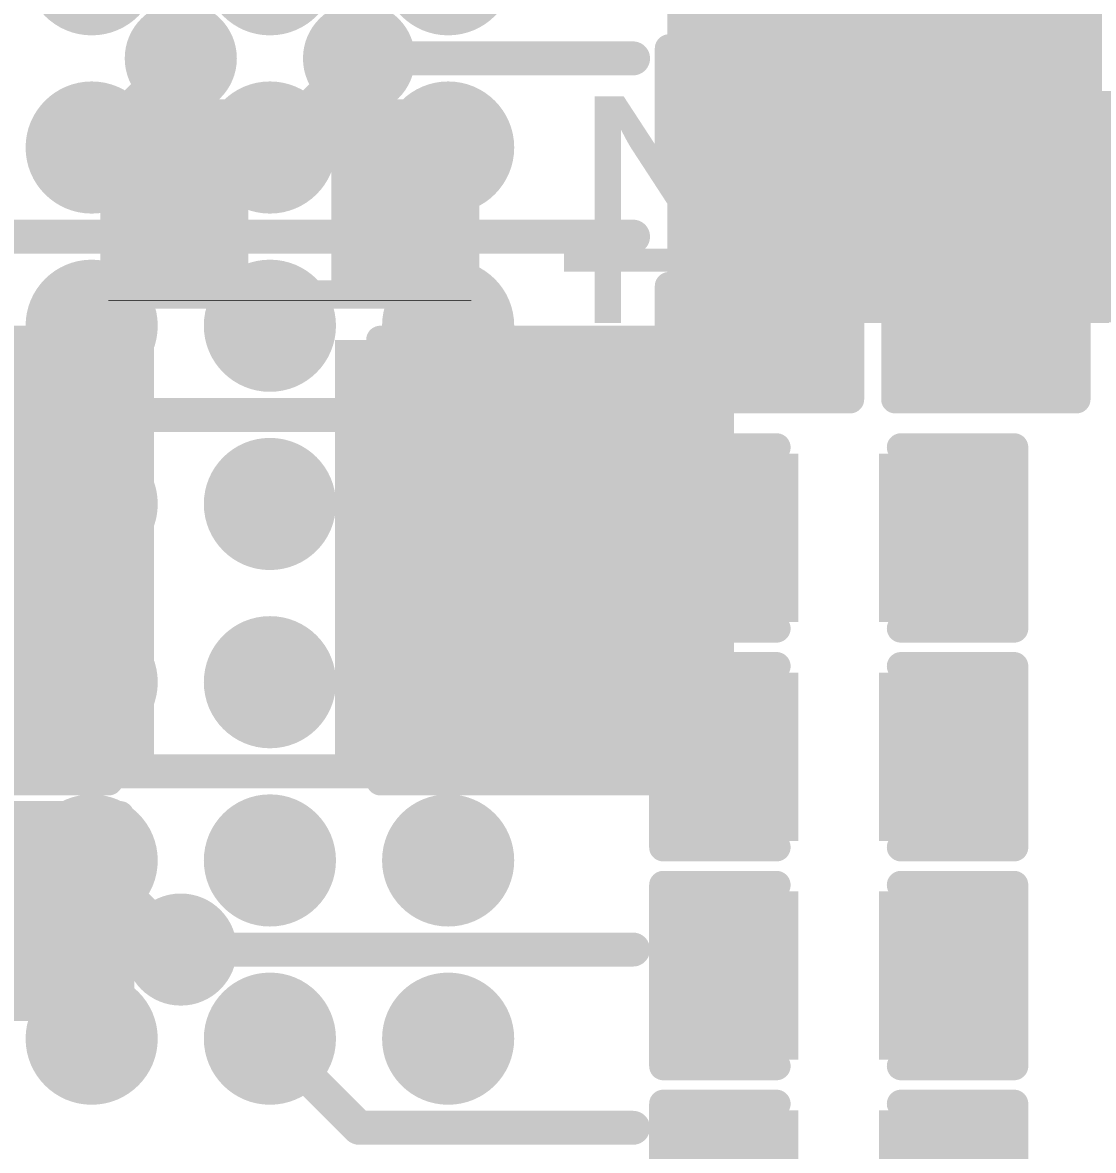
# Model space of a CAD drawing. Header units: inches. Extents: x 0 to 5376, y 0 to 5416.
# Drawn here: x 18.57 to 23.38, y 174.49 to 179.55 of the extents above; entities that cross this region are included whole.
import ezdxf

# ---------------------------------------------------------------- set-up
doc = ezdxf.new("R2010")
doc.units = ezdxf.units.IN
for name, color, linetype in [('Bottom Layer', 5, 'Continuous'), ('Bottom Overlay', 54, 'Continuous'), ('Bottom Paste', 16, 'Continuous'), ('Bottom Solder', 6, 'Continuous'), ('Layer 1', 16, 'Continuous'), ('Layer 2', 76, 'Continuous'), ('Top Layer', 1, 'Continuous'), ('Top Overlay', 2, 'Continuous'), ('Top Paste', 8, 'Continuous'), ('Top Solder', 216, 'Continuous'), ('Via Holes', 16, 'Continuous')]:
    doc.layers.add(name, color=color, linetype=linetype)
doc.styles.add('Arial', font='', dxfattribs={"height": 0.2})
doc.styles.get('Arial').set_extended_font_data('Arial')

msp = doc.modelspace()

# ---------------------------------------------------------------- hatches: boundary and pattern name
at = {"layer": 'Bottom Layer'}
for points in [[(21.5694, 178.31), (21.5694, 179.58), (24.3794, 179.58), (24.3794, 178.31)], [(19.0755, 178.4221), (19.0755, 179.0571), (19.5327, 179.0571), (19.5327, 178.4221)], [(20.0153, 178.4221), (20.0153, 179.0571), (20.4725, 179.0571), (20.4725, 178.4221)], [(19.0628, 176.2504), (17.5388, 176.2504), (17.5388, 178.0284), (19.0628, 178.0284)], [(21.6028, 176.2504), (20.0788, 176.2504), (20.0788, 178.0284), (21.6028, 178.0284)], [(18.9231, 175.1328), (18.0341, 175.1328), (18.0341, 175.8948), (18.9231, 175.8948)]]:
    msp.add_hatch(color=5, dxfattribs=at).paths.add_polyline_path(points)
h = msp.add_hatch(color=5, dxfattribs=at)
edge = h.paths.add_edge_path()
edge.add_arc((19.2846, 179.3934), 0.15, 0, 360)
h = msp.add_hatch(color=5, dxfattribs=at)
edge = h.paths.add_edge_path()
edge.add_arc((20.0846, 179.3934), 0.15, 0, 360)
h = msp.add_hatch(color=5, dxfattribs=at)
edge = h.paths.add_edge_path()
edge.add_arc((19.2846, 175.3934), 0.15, 0, 360)
at = {"layer": 'Bottom Paste'}
for points in [[(21.5694, 178.31), (21.5694, 179.58), (24.3794, 179.58), (24.3794, 178.31)], [(19.0755, 178.4221), (19.0755, 179.0571), (19.5327, 179.0571), (19.5327, 178.4221)], [(20.0153, 178.4221), (20.0153, 179.0571), (20.4725, 179.0571), (20.4725, 178.4221)], [(19.0628, 176.2504), (17.5388, 176.2504), (17.5388, 178.0284), (19.0628, 178.0284)], [(21.6028, 176.2504), (20.0788, 176.2504), (20.0788, 178.0284), (21.6028, 178.0284)], [(18.9231, 175.1328), (18.0341, 175.1328), (18.0341, 175.8948), (18.9231, 175.8948)]]:
    msp.add_hatch(color=16, dxfattribs=at).paths.add_polyline_path(points)
at = {"layer": 'Bottom Solder'}
for points in [[(21.4678, 178.2084), (21.4678, 179.6816), (24.481, 179.6816), (24.481, 178.2084)], [(19.0205, 178.3671), (19.0205, 179.1121), (19.5877, 179.1121), (19.5877, 178.3671)], [(19.9603, 178.3671), (19.9603, 179.1121), (20.5275, 179.1121), (20.5275, 178.3671)], [(19.1644, 176.1488), (17.4372, 176.1488), (17.4372, 178.13), (19.1644, 178.13)], [(21.7044, 176.1488), (19.9772, 176.1488), (19.9772, 178.13), (21.7044, 178.13)], [(18.9831, 175.0728), (17.9741, 175.0728), (17.9741, 175.9548), (18.9831, 175.9548)]]:
    msp.add_hatch(color=6, dxfattribs=at).paths.add_polyline_path(points)
h = msp.add_hatch(color=6, dxfattribs=at)
edge = h.paths.add_edge_path()
edge.add_arc((19.2846, 179.3934), 0.2516, 0, 360)
h = msp.add_hatch(color=6, dxfattribs=at)
edge = h.paths.add_edge_path()
edge.add_arc((20.0846, 179.3934), 0.2516, 0, 360)
h = msp.add_hatch(color=6, dxfattribs=at)
edge = h.paths.add_edge_path()
edge.add_arc((19.2846, 175.3934), 0.2516, 0, 360)
at = {"layer": 'Layer 1'}
h = msp.add_hatch(color=16, dxfattribs=at)
edge = h.paths.add_edge_path()
edge.add_arc((19.2846, 179.3934), 0.15, 0, 360)
h = msp.add_hatch(color=16, dxfattribs=at)
edge = h.paths.add_edge_path()
edge.add_arc((20.0846, 179.3934), 0.15, 0, 360)
h = msp.add_hatch(color=16, dxfattribs=at)
edge = h.paths.add_edge_path()
edge.add_arc((19.2846, 175.3934), 0.15, 0, 360)
at = {"layer": 'Layer 2'}
h = msp.add_hatch(color=76, dxfattribs=at)
edge = h.paths.add_edge_path()
edge.add_arc((19.2846, 179.3934), 0.15, 0, 360)
h = msp.add_hatch(color=76, dxfattribs=at)
edge = h.paths.add_edge_path()
edge.add_arc((20.0846, 179.3934), 0.15, 0, 360)
h = msp.add_hatch(color=76, dxfattribs=at)
edge = h.paths.add_edge_path()
edge.add_arc((19.2846, 175.3934), 0.15, 0, 360)
at = {"layer": 'Top Layer'}
h = msp.add_hatch(color=1, dxfattribs=at)
edge = h.paths.add_edge_path()
edge.add_arc((19.2846, 179.3934), 0.15, 0, 360)
h = msp.add_hatch(color=1, dxfattribs=at)
edge = h.paths.add_edge_path()
edge.add_arc((20.0846, 179.3934), 0.15, 0, 360)
for points in [[(22.1997, 178.892), (21.5647, 178.892), (21.5647, 179.3492), (22.1997, 179.3492)], [(23.2157, 178.892), (22.5807, 178.892), (22.5807, 179.3492), (23.2157, 179.3492)], [(22.1997, 177.9522), (21.5647, 177.9522), (21.5647, 178.4094), (22.1997, 178.4094)], [(23.2157, 177.9522), (22.5807, 177.9522), (22.5807, 178.4094), (23.2157, 178.4094)], [(21.9965, 177.5585), (21.9965, 176.9235), (21.5393, 176.9235), (21.5393, 177.5585)], [(22.9363, 177.5585), (22.9363, 176.9235), (22.4791, 176.9235), (22.4791, 177.5585)], [(21.9965, 176.5764), (21.9965, 175.9414), (21.5393, 175.9414), (21.5393, 176.5764)], [(22.9363, 176.5764), (22.9363, 175.9414), (22.4791, 175.9414), (22.4791, 176.5764)], [(21.9965, 175.5942), (21.9965, 174.9592), (21.5393, 174.9592), (21.5393, 175.5942)], [(22.9363, 175.5942), (22.9363, 174.9592), (22.4791, 174.9592), (22.4791, 175.5942)], [(21.9965, 174.6121), (21.9965, 173.9771), (21.5393, 173.9771), (21.5393, 174.6121)], [(22.9363, 174.6121), (22.9363, 173.9771), (22.4791, 173.9771), (22.4791, 174.6121)]]:
    msp.add_hatch(color=1, dxfattribs=at).paths.add_polyline_path(points)
h = msp.add_hatch(color=1, dxfattribs=at)
edge = h.paths.add_edge_path()
edge.add_arc((18.8846, 178.9934), 0.195, 0, 360)
h = msp.add_hatch(color=1, dxfattribs=at)
edge = h.paths.add_edge_path()
edge.add_arc((19.6846, 178.9934), 0.195, 0, 360)
h = msp.add_hatch(color=1, dxfattribs=at)
edge = h.paths.add_edge_path()
edge.add_arc((20.4846, 178.9934), 0.195, 0, 360)
h = msp.add_hatch(color=1, dxfattribs=at)
edge = h.paths.add_edge_path()
edge.add_arc((18.8846, 178.1934), 0.195, 0, 360)
h = msp.add_hatch(color=1, dxfattribs=at)
edge = h.paths.add_edge_path()
edge.add_arc((19.6846, 178.1934), 0.195, 0, 360)
h = msp.add_hatch(color=1, dxfattribs=at)
edge = h.paths.add_edge_path()
edge.add_arc((20.4846, 178.1934), 0.195, 0, 360)
h = msp.add_hatch(color=1, dxfattribs=at)
edge = h.paths.add_edge_path()
edge.add_arc((18.8846, 177.3934), 0.195, 0, 360)
h = msp.add_hatch(color=1, dxfattribs=at)
edge = h.paths.add_edge_path()
edge.add_arc((19.6846, 177.3934), 0.195, 0, 360)
h = msp.add_hatch(color=1, dxfattribs=at)
edge = h.paths.add_edge_path()
edge.add_arc((20.4846, 177.3934), 0.195, 0, 360)
h = msp.add_hatch(color=1, dxfattribs=at)
edge = h.paths.add_edge_path()
edge.add_arc((18.8846, 176.5934), 0.195, 0, 360)
h = msp.add_hatch(color=1, dxfattribs=at)
edge = h.paths.add_edge_path()
edge.add_arc((19.6846, 176.5934), 0.195, 0, 360)
h = msp.add_hatch(color=1, dxfattribs=at)
edge = h.paths.add_edge_path()
edge.add_arc((20.4846, 176.5934), 0.195, 0, 360)
h = msp.add_hatch(color=1, dxfattribs=at)
edge = h.paths.add_edge_path()
edge.add_arc((18.8846, 175.7934), 0.195, 0, 360)
h = msp.add_hatch(color=1, dxfattribs=at)
edge = h.paths.add_edge_path()
edge.add_arc((19.6846, 175.7934), 0.195, 0, 360)
h = msp.add_hatch(color=1, dxfattribs=at)
edge = h.paths.add_edge_path()
edge.add_arc((20.4846, 175.7934), 0.195, 0, 360)
h = msp.add_hatch(color=1, dxfattribs=at)
edge = h.paths.add_edge_path()
edge.add_arc((19.2846, 175.3934), 0.15, 0, 360)
h = msp.add_hatch(color=1, dxfattribs=at)
edge = h.paths.add_edge_path()
edge.add_arc((18.8846, 174.9934), 0.195, 0, 360)
h = msp.add_hatch(color=1, dxfattribs=at)
edge = h.paths.add_edge_path()
edge.add_arc((19.6846, 174.9934), 0.195, 0, 360)
h = msp.add_hatch(color=1, dxfattribs=at)
edge = h.paths.add_edge_path()
edge.add_arc((20.4846, 174.9934), 0.195, 0, 360)
at = {"layer": 'Top Paste'}
for points in [[(22.1997, 178.892), (21.5647, 178.892), (21.5647, 179.3492), (22.1997, 179.3492)], [(23.2157, 178.892), (22.5807, 178.892), (22.5807, 179.3492), (23.2157, 179.3492)], [(22.1997, 177.9522), (21.5647, 177.9522), (21.5647, 178.4094), (22.1997, 178.4094)], [(23.2157, 177.9522), (22.5807, 177.9522), (22.5807, 178.4094), (23.2157, 178.4094)], [(21.9965, 177.5585), (21.9965, 176.9235), (21.5393, 176.9235), (21.5393, 177.5585)], [(22.9363, 177.5585), (22.9363, 176.9235), (22.4791, 176.9235), (22.4791, 177.5585)], [(21.9965, 176.5764), (21.9965, 175.9414), (21.5393, 175.9414), (21.5393, 176.5764)], [(22.9363, 176.5764), (22.9363, 175.9414), (22.4791, 175.9414), (22.4791, 176.5764)], [(21.9965, 175.5942), (21.9965, 174.9592), (21.5393, 174.9592), (21.5393, 175.5942)], [(22.9363, 175.5942), (22.9363, 174.9592), (22.4791, 174.9592), (22.4791, 175.5942)], [(21.9965, 174.6121), (21.9965, 173.9771), (21.5393, 173.9771), (21.5393, 174.6121)], [(22.9363, 174.6121), (22.9363, 173.9771), (22.4791, 173.9771), (22.4791, 174.6121)]]:
    msp.add_hatch(color=8, dxfattribs=at).paths.add_polyline_path(points)
h = msp.add_hatch(color=8, dxfattribs=at)
edge = h.paths.add_edge_path()
edge.add_arc((18.8846, 178.9934), 0.195, 0, 360)
h = msp.add_hatch(color=8, dxfattribs=at)
edge = h.paths.add_edge_path()
edge.add_arc((19.6846, 178.9934), 0.195, 0, 360)
h = msp.add_hatch(color=8, dxfattribs=at)
edge = h.paths.add_edge_path()
edge.add_arc((20.4846, 178.9934), 0.195, 0, 360)
h = msp.add_hatch(color=8, dxfattribs=at)
edge = h.paths.add_edge_path()
edge.add_arc((18.8846, 178.1934), 0.195, 0, 360)
h = msp.add_hatch(color=8, dxfattribs=at)
edge = h.paths.add_edge_path()
edge.add_arc((19.6846, 178.1934), 0.195, 0, 360)
h = msp.add_hatch(color=8, dxfattribs=at)
edge = h.paths.add_edge_path()
edge.add_arc((20.4846, 178.1934), 0.195, 0, 360)
h = msp.add_hatch(color=8, dxfattribs=at)
edge = h.paths.add_edge_path()
edge.add_arc((18.8846, 177.3934), 0.195, 0, 360)
h = msp.add_hatch(color=8, dxfattribs=at)
edge = h.paths.add_edge_path()
edge.add_arc((19.6846, 177.3934), 0.195, 0, 360)
h = msp.add_hatch(color=8, dxfattribs=at)
edge = h.paths.add_edge_path()
edge.add_arc((20.4846, 177.3934), 0.195, 0, 360)
h = msp.add_hatch(color=8, dxfattribs=at)
edge = h.paths.add_edge_path()
edge.add_arc((18.8846, 176.5934), 0.195, 0, 360)
h = msp.add_hatch(color=8, dxfattribs=at)
edge = h.paths.add_edge_path()
edge.add_arc((19.6846, 176.5934), 0.195, 0, 360)
h = msp.add_hatch(color=8, dxfattribs=at)
edge = h.paths.add_edge_path()
edge.add_arc((20.4846, 176.5934), 0.195, 0, 360)
h = msp.add_hatch(color=8, dxfattribs=at)
edge = h.paths.add_edge_path()
edge.add_arc((18.8846, 175.7934), 0.195, 0, 360)
h = msp.add_hatch(color=8, dxfattribs=at)
edge = h.paths.add_edge_path()
edge.add_arc((19.6846, 175.7934), 0.195, 0, 360)
h = msp.add_hatch(color=8, dxfattribs=at)
edge = h.paths.add_edge_path()
edge.add_arc((20.4846, 175.7934), 0.195, 0, 360)
h = msp.add_hatch(color=8, dxfattribs=at)
edge = h.paths.add_edge_path()
edge.add_arc((18.8846, 174.9934), 0.195, 0, 360)
h = msp.add_hatch(color=8, dxfattribs=at)
edge = h.paths.add_edge_path()
edge.add_arc((19.6846, 174.9934), 0.195, 0, 360)
h = msp.add_hatch(color=8, dxfattribs=at)
edge = h.paths.add_edge_path()
edge.add_arc((20.4846, 174.9934), 0.195, 0, 360)
at = {"layer": 'Top Solder'}
h = msp.add_hatch(color=216, dxfattribs=at)
edge = h.paths.add_edge_path()
edge.add_arc((18.8846, 179.7934), 0.2966, 0, 360)
h = msp.add_hatch(color=216, dxfattribs=at)
edge = h.paths.add_edge_path()
edge.add_arc((19.6846, 179.7934), 0.2966, 0, 360)
h = msp.add_hatch(color=216, dxfattribs=at)
edge = h.paths.add_edge_path()
edge.add_arc((20.4846, 179.7934), 0.2966, 0, 360)
h = msp.add_hatch(color=216, dxfattribs=at)
edge = h.paths.add_edge_path()
edge.add_arc((19.2846, 179.3934), 0.2516, 0, 360)
h = msp.add_hatch(color=216, dxfattribs=at)
edge = h.paths.add_edge_path()
edge.add_arc((20.0846, 179.3934), 0.2516, 0, 360)
for points in [[(22.2597, 178.832), (21.5047, 178.832), (21.5047, 179.4092), (22.2597, 179.4092)], [(23.2757, 178.832), (22.5207, 178.832), (22.5207, 179.4092), (23.2757, 179.4092)], [(22.2597, 177.8922), (21.5047, 177.8922), (21.5047, 178.4694), (22.2597, 178.4694)], [(23.2757, 177.8922), (22.5207, 177.8922), (22.5207, 178.4694), (23.2757, 178.4694)], [(22.0565, 177.6185), (22.0565, 176.8635), (21.4793, 176.8635), (21.4793, 177.6185)], [(22.9963, 177.6185), (22.9963, 176.8635), (22.4191, 176.8635), (22.4191, 177.6185)], [(22.0565, 176.6364), (22.0565, 175.8814), (21.4793, 175.8814), (21.4793, 176.6364)], [(22.9963, 176.6364), (22.9963, 175.8814), (22.4191, 175.8814), (22.4191, 176.6364)], [(22.0565, 175.6542), (22.0565, 174.8992), (21.4793, 174.8992), (21.4793, 175.6542)], [(22.9963, 175.6542), (22.9963, 174.8992), (22.4191, 174.8992), (22.4191, 175.6542)], [(22.0565, 174.6721), (22.0565, 173.9171), (21.4793, 173.9171), (21.4793, 174.6721)], [(22.9963, 174.6721), (22.9963, 173.9171), (22.4191, 173.9171), (22.4191, 174.6721)]]:
    msp.add_hatch(color=216, dxfattribs=at).paths.add_polyline_path(points)
h = msp.add_hatch(color=216, dxfattribs=at)
edge = h.paths.add_edge_path()
edge.add_arc((18.8846, 178.9934), 0.2966, 0, 360)
h = msp.add_hatch(color=216, dxfattribs=at)
edge = h.paths.add_edge_path()
edge.add_arc((19.6846, 178.9934), 0.2966, 0, 360)
h = msp.add_hatch(color=216, dxfattribs=at)
edge = h.paths.add_edge_path()
edge.add_arc((20.4846, 178.9934), 0.2966, 0, 360)
h = msp.add_hatch(color=216, dxfattribs=at)
edge = h.paths.add_edge_path()
edge.add_arc((18.8846, 178.1934), 0.2966, 0, 360)
h = msp.add_hatch(color=216, dxfattribs=at)
edge = h.paths.add_edge_path()
edge.add_arc((19.6846, 178.1934), 0.2966, 0, 360)
h = msp.add_hatch(color=216, dxfattribs=at)
edge = h.paths.add_edge_path()
edge.add_arc((20.4846, 178.1934), 0.2966, 0, 360)
h = msp.add_hatch(color=216, dxfattribs=at)
edge = h.paths.add_edge_path()
edge.add_arc((18.8846, 177.3934), 0.2966, 0, 360)
h = msp.add_hatch(color=216, dxfattribs=at)
edge = h.paths.add_edge_path()
edge.add_arc((19.6846, 177.3934), 0.2966, 0, 360)
h = msp.add_hatch(color=216, dxfattribs=at)
edge = h.paths.add_edge_path()
edge.add_arc((20.4846, 177.3934), 0.2966, 0, 360)
h = msp.add_hatch(color=216, dxfattribs=at)
edge = h.paths.add_edge_path()
edge.add_arc((18.8846, 176.5934), 0.2966, 0, 360)
h = msp.add_hatch(color=216, dxfattribs=at)
edge = h.paths.add_edge_path()
edge.add_arc((19.6846, 176.5934), 0.2966, 0, 360)
h = msp.add_hatch(color=216, dxfattribs=at)
edge = h.paths.add_edge_path()
edge.add_arc((20.4846, 176.5934), 0.2966, 0, 360)
h = msp.add_hatch(color=216, dxfattribs=at)
edge = h.paths.add_edge_path()
edge.add_arc((18.8846, 175.7934), 0.2966, 0, 360)
h = msp.add_hatch(color=216, dxfattribs=at)
edge = h.paths.add_edge_path()
edge.add_arc((19.6846, 175.7934), 0.2966, 0, 360)
h = msp.add_hatch(color=216, dxfattribs=at)
edge = h.paths.add_edge_path()
edge.add_arc((20.4846, 175.7934), 0.2966, 0, 360)
h = msp.add_hatch(color=216, dxfattribs=at)
edge = h.paths.add_edge_path()
edge.add_arc((19.2846, 175.3934), 0.2516, 0, 360)
h = msp.add_hatch(color=216, dxfattribs=at)
edge = h.paths.add_edge_path()
edge.add_arc((18.8846, 174.9934), 0.2966, 0, 360)
h = msp.add_hatch(color=216, dxfattribs=at)
edge = h.paths.add_edge_path()
edge.add_arc((19.6846, 174.9934), 0.2966, 0, 360)
h = msp.add_hatch(color=216, dxfattribs=at)
edge = h.paths.add_edge_path()
edge.add_arc((20.4846, 174.9934), 0.2966, 0, 360)
at = {"layer": 'Via Holes'}
h = msp.add_hatch(color=7, dxfattribs=at)
edge = h.paths.add_edge_path()
edge.add_arc((19.2846, 179.3934), 0.1, 0, 360)
h = msp.add_hatch(color=7, dxfattribs=at)
edge = h.paths.add_edge_path()
edge.add_arc((20.0846, 179.3934), 0.1, 0, 360)
h = msp.add_hatch(color=7, dxfattribs=at)
edge = h.paths.add_edge_path()
edge.add_arc((19.2846, 175.3934), 0.1, 0, 360)

# ---------------------------------------------------------------- linework, layer by layer
at = {"layer": 'Bottom Overlay'}
for points, const_width in [([(18.9866, 178.3332), (18.9866, 179.146)], 0.127), ([(18.9866, 179.146), (20.5614, 179.146)], 0.127), ([(20.5614, 178.3332), (20.5614, 179.146)], 0.127), ([(18.9866, 178.3332), (20.5614, 178.3332)], 0.127), ([(18.9612, 178.3078), (20.5868, 178.3078)], 0.00323), ([(17.4372, 178.13), (18.9612, 178.13)], 0.127), ([(20.1804, 178.13), (21.7044, 178.13)], 0.127), ([(21.7044, 176.1488), (21.7044, 178.13)], 0.127), ([(17.4372, 176.1488), (18.9612, 176.1488)], 0.127), ([(20.1804, 176.1488), (21.7044, 176.1488)], 0.127), ([(17.9452, 175.9964), (19.012, 175.9964)], 0.127), ([(19.012, 175.209), (19.012, 175.9964)], 0.127)]:
    msp.add_lwpolyline(points, dxfattribs=dict(at, const_width=const_width))
for points, const_width in [([(18.9548, 179.146, 1), (19.0183, 179.146, 1)], 0.0635), ([(18.9548, 179.146, 1), (19.0183, 179.146, 1)], 0.0635), ([(20.5296, 179.146, 1), (20.5931, 179.146, 1)], 0.0635), ([(20.5296, 179.146, 1), (20.5931, 179.146, 1)], 0.0635), ([(18.9548, 178.3332, 1), (19.0183, 178.3332, 1)], 0.0635), ([(18.9548, 178.3332, 1), (19.0183, 178.3332, 1)], 0.0635), ([(20.5296, 178.3332, 1), (20.5931, 178.3332, 1)], 0.0635), ([(20.5296, 178.3332, 1), (20.5931, 178.3332, 1)], 0.0635), ([(18.9604, 178.3078, 1), (18.962, 178.3078, 1)], 0.00161), ([(20.586, 178.3078, 1), (20.5876, 178.3078, 1)], 0.00161), ([(18.9294, 178.13, 1), (18.9929, 178.13, 1)], 0.0635), ([(20.1486, 178.13, 1), (20.2121, 178.13, 1)], 0.0635), ([(21.6726, 178.13, 1), (21.7361, 178.13, 1)], 0.0635), ([(21.6726, 178.13, 1), (21.7361, 178.13, 1)], 0.0635), ([(18.9294, 176.1488, 1), (18.9929, 176.1488, 1)], 0.0635), ([(20.1486, 176.1488, 1), (20.2121, 176.1488, 1)], 0.0635), ([(21.6726, 176.1488, 1), (21.7361, 176.1488, 1)], 0.0635), ([(21.6726, 176.1488, 1), (21.7361, 176.1488, 1)], 0.0635), ([(18.9802, 175.9964, 1), (19.0437, 175.9964, 1)], 0.0635), ([(18.9802, 175.9964, 1), (19.0437, 175.9964, 1)], 0.0635), ([(18.9802, 175.209, 1), (19.0437, 175.209, 1)], 0.0635)]:
    msp.add_lwpolyline(points, format="xyb", close=True, dxfattribs=dict(at, const_width=const_width))
at = {"layer": 'Top Layer', "const_width": 0.1524}
for points in [[(18.8846, 178.9934), (19.2846, 179.3934)], [(19.6846, 178.9934), (20.0846, 179.3934)], [(20.0846, 179.3934), (21.3146, 179.3934)], [(17.6846, 178.5934), (21.3146, 178.5934)], [(16.8846, 177.7934), (21.3146, 177.7934)], [(16.8846, 176.1934), (21.3146, 176.1934)], [(18.8846, 175.7934), (19.2846, 175.3934)], [(19.2846, 175.3934), (21.3146, 175.3934)], [(19.6846, 174.9934), (20.0846, 174.5934)], [(20.0846, 174.5934), (21.3146, 174.5934)]]:
    msp.add_lwpolyline(points, dxfattribs=at)
at = {"layer": 'Top Layer', "const_width": 0.0762}
for points in [[(19.2465, 179.3934, 1), (19.3227, 179.3934, 1)], [(20.0465, 179.3934, 1), (20.1227, 179.3934, 1)], [(20.0465, 179.3934, 1), (20.1227, 179.3934, 1)], [(21.2765, 179.3934, 1), (21.3527, 179.3934, 1)], [(18.8465, 178.9934, 1), (18.9227, 178.9934, 1)], [(19.6465, 178.9934, 1), (19.7227, 178.9934, 1)], [(21.2765, 178.5934, 1), (21.3527, 178.5934, 1)], [(21.2765, 177.7934, 1), (21.3527, 177.7934, 1)], [(21.2765, 176.1934, 1), (21.3527, 176.1934, 1)], [(18.8465, 175.7934, 1), (18.9227, 175.7934, 1)], [(19.2465, 175.3934, 1), (19.3227, 175.3934, 1)], [(19.2465, 175.3934, 1), (19.3227, 175.3934, 1)], [(21.2765, 175.3934, 1), (21.3527, 175.3934, 1)], [(19.6465, 174.9934, 1), (19.7227, 174.9934, 1)], [(20.0465, 174.5934, 1), (20.1227, 174.5934, 1)], [(20.0465, 174.5934, 1), (20.1227, 174.5934, 1)], [(21.2765, 174.5934, 1), (21.3527, 174.5934, 1)]]:
    msp.add_lwpolyline(points, format="xyb", close=True, dxfattribs=at)
at = {"layer": 'Top Overlay', "const_width": 0.127}
for points in [[(21.4758, 178.9301), (21.4758, 179.4381)], [(21.4758, 179.4381), (22.2886, 179.4381)], [(22.2886, 178.9301), (22.2886, 179.4381)], [(22.4918, 178.9301), (22.4918, 179.4381)], [(22.4918, 179.4381), (23.3046, 179.4381)], [(23.3046, 178.9301), (23.3046, 179.4381)], [(21.4758, 177.8633), (21.4758, 178.3713)], [(22.2886, 177.8633), (22.2886, 178.3713)], [(22.4918, 177.8633), (22.4918, 178.3713)], [(23.3046, 177.8633), (23.3046, 178.3713)], [(21.4758, 177.8633), (22.2886, 177.8633)], [(22.4918, 177.8633), (23.3046, 177.8633)], [(21.4504, 177.6474), (21.9584, 177.6474)], [(21.4504, 176.8346), (21.4504, 177.6474)], [(22.5172, 177.6474), (23.0252, 177.6474)], [(23.0252, 176.8346), (23.0252, 177.6474)], [(21.4504, 176.8346), (21.9584, 176.8346)], [(22.5172, 176.8346), (23.0252, 176.8346)], [(21.4504, 176.6653), (21.9584, 176.6653)], [(21.4504, 175.8525), (21.4504, 176.6653)], [(22.5172, 176.6653), (23.0252, 176.6653)], [(23.0252, 175.8525), (23.0252, 176.6653)], [(21.4504, 175.8525), (21.9584, 175.8525)], [(22.5172, 175.8525), (23.0252, 175.8525)], [(21.4504, 175.6831), (21.9584, 175.6831)], [(21.4504, 174.8703), (21.4504, 175.6831)], [(22.5172, 175.6831), (23.0252, 175.6831)], [(23.0252, 174.8703), (23.0252, 175.6831)], [(21.4504, 174.8703), (21.9584, 174.8703)], [(22.5172, 174.8703), (23.0252, 174.8703)], [(21.4504, 174.701), (21.9584, 174.701)], [(21.4504, 173.8882), (21.4504, 174.701)], [(22.5172, 174.701), (23.0252, 174.701)], [(23.0252, 173.8882), (23.0252, 174.701)]]:
    msp.add_lwpolyline(points, dxfattribs=at)
at = {"layer": 'Top Overlay', "const_width": 0.0635}
for points in [[(21.444, 179.4381, 1), (21.5075, 179.4381, 1)], [(21.444, 179.4381, 1), (21.5075, 179.4381, 1)], [(22.2568, 179.4381, 1), (22.3203, 179.4381, 1)], [(22.2568, 179.4381, 1), (22.3203, 179.4381, 1)], [(22.46, 179.4381, 1), (22.5235, 179.4381, 1)], [(22.46, 179.4381, 1), (22.5235, 179.4381, 1)], [(23.2728, 179.4381, 1), (23.3363, 179.4381, 1)], [(23.2728, 179.4381, 1), (23.3363, 179.4381, 1)], [(21.444, 178.9301, 1), (21.5075, 178.9301, 1)], [(22.2568, 178.9301, 1), (22.3203, 178.9301, 1)], [(22.46, 178.9301, 1), (22.5235, 178.9301, 1)], [(23.2728, 178.9301, 1), (23.3363, 178.9301, 1)], [(21.444, 178.3713, 1), (21.5075, 178.3713, 1)], [(22.2568, 178.3713, 1), (22.3203, 178.3713, 1)], [(22.46, 178.3713, 1), (22.5235, 178.3713, 1)], [(23.2728, 178.3713, 1), (23.3363, 178.3713, 1)], [(21.444, 177.8633, 1), (21.5075, 177.8633, 1)], [(21.444, 177.8633, 1), (21.5075, 177.8633, 1)], [(22.2568, 177.8633, 1), (22.3203, 177.8633, 1)], [(22.2568, 177.8633, 1), (22.3203, 177.8633, 1)], [(22.46, 177.8633, 1), (22.5235, 177.8633, 1)], [(22.46, 177.8633, 1), (22.5235, 177.8633, 1)], [(23.2728, 177.8633, 1), (23.3363, 177.8633, 1)], [(23.2728, 177.8633, 1), (23.3363, 177.8633, 1)], [(21.4186, 177.6474, 1), (21.4821, 177.6474, 1)], [(21.4186, 177.6474, 1), (21.4821, 177.6474, 1)], [(21.9266, 177.6474, 1), (21.9901, 177.6474, 1)], [(22.4854, 177.6474, 1), (22.5489, 177.6474, 1)], [(22.9934, 177.6474, 1), (23.0569, 177.6474, 1)], [(22.9934, 177.6474, 1), (23.0569, 177.6474, 1)], [(21.4186, 176.8346, 1), (21.4821, 176.8346, 1)], [(21.4186, 176.8346, 1), (21.4821, 176.8346, 1)], [(21.9266, 176.8346, 1), (21.9901, 176.8346, 1)], [(22.4854, 176.8346, 1), (22.5489, 176.8346, 1)], [(22.9934, 176.8346, 1), (23.0569, 176.8346, 1)], [(22.9934, 176.8346, 1), (23.0569, 176.8346, 1)], [(21.4186, 176.6653, 1), (21.4821, 176.6653, 1)], [(21.4186, 176.6653, 1), (21.4821, 176.6653, 1)], [(21.9266, 176.6653, 1), (21.9901, 176.6653, 1)], [(22.4854, 176.6653, 1), (22.5489, 176.6653, 1)], [(22.9934, 176.6653, 1), (23.0569, 176.6653, 1)], [(22.9934, 176.6653, 1), (23.0569, 176.6653, 1)], [(21.4186, 175.8525, 1), (21.4821, 175.8525, 1)], [(21.4186, 175.8525, 1), (21.4821, 175.8525, 1)], [(21.9266, 175.8525, 1), (21.9901, 175.8525, 1)], [(22.4854, 175.8525, 1), (22.5489, 175.8525, 1)], [(22.9934, 175.8525, 1), (23.0569, 175.8525, 1)], [(22.9934, 175.8525, 1), (23.0569, 175.8525, 1)], [(21.4186, 175.6831, 1), (21.4821, 175.6831, 1)], [(21.4186, 175.6831, 1), (21.4821, 175.6831, 1)], [(21.9266, 175.6831, 1), (21.9901, 175.6831, 1)], [(22.4854, 175.6831, 1), (22.5489, 175.6831, 1)], [(22.9934, 175.6831, 1), (23.0569, 175.6831, 1)], [(22.9934, 175.6831, 1), (23.0569, 175.6831, 1)], [(21.4186, 174.8703, 1), (21.4821, 174.8703, 1)], [(21.4186, 174.8703, 1), (21.4821, 174.8703, 1)], [(21.9266, 174.8703, 1), (21.9901, 174.8703, 1)], [(22.4854, 174.8703, 1), (22.5489, 174.8703, 1)], [(22.9934, 174.8703, 1), (23.0569, 174.8703, 1)], [(22.9934, 174.8703, 1), (23.0569, 174.8703, 1)], [(21.4186, 174.701, 1), (21.4821, 174.701, 1)], [(21.4186, 174.701, 1), (21.4821, 174.701, 1)], [(21.9266, 174.701, 1), (21.9901, 174.701, 1)], [(22.4854, 174.701, 1), (22.5489, 174.701, 1)], [(22.9934, 174.701, 1), (23.0569, 174.701, 1)], [(22.9934, 174.701, 1), (23.0569, 174.701, 1)]]:
    msp.add_lwpolyline(points, format="xyb", close=True, dxfattribs=at)

# ---------------------------------------------------------------- texts
at = {"layer": 'Bottom Overlay', "style": 'Arial', "text_generation_flag": 2}
msp.add_text('R24', height=1.016, dxfattribs=at).set_placement((23.5666, 178.2064))

doc.saveas('drawing.dxf')
